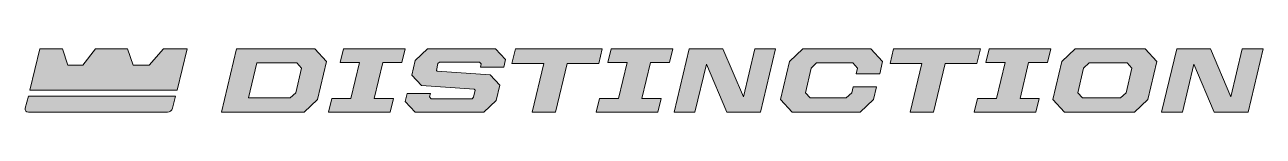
# Model space of a CAD drawing. Header units: inches. Extents: x 20.3 to 42.6, y -84.4 to -83.2.
import ezdxf

# ---------------------------------------------------------------- set-up
doc = ezdxf.new("R2010")
doc.units = ezdxf.units.IN
doc.header["$MEASUREMENT"] = 0
doc.layers.add('Layer 1', color=7, linetype='Continuous')

# ---------------------------------------------------------------- blocks, each defined once
blk = doc.blocks.new('block 2')
at = {"layer": 'Layer 1', "true_color": 0xffffff}
h = blk.add_hatch(color=7, dxfattribs=at)
h.dxf.hatch_style = 2
h.paths.add_polyline_path([(22.834, -83.224), (22.581, -83.516), (22.29, -83.516), (22.191, -83.224), (21.613, -83.224), (21.386, -83.516), (21.115, -83.516), (21.02, -83.224), (20.612, -83.224), (20.433, -83.971), (23.083, -83.971), (23.261, -83.224)])
h = blk.add_hatch(color=7, dxfattribs=at)
h.dxf.hatch_style = 2
edge = h.paths.add_edge_path()
edge.add_spline(control_points=[(20.406, -84.076), (20.406, -84.076), (20.349, -84.294), (20.349, -84.294), (20.349, -84.294), (20.349, -84.294), (20.349, -84.294), (20.34, -84.334), (20.365, -84.366), (20.405, -84.366), (20.405, -84.366), (22.908, -84.366), (22.908, -84.366), (22.948, -84.366), (22.989, -84.334), (22.999, -84.294), (22.999, -84.294), (23.054, -84.076), (23.054, -84.076), (23.054, -84.076), (20.406, -84.076), (20.406, -84.076)], knot_values=[0, 0, 0, 0, 1, 1, 1, 2, 2, 2, 3, 3, 3, 4, 4, 4, 5, 5, 5, 6, 6, 6, 7, 7, 7, 7], degree=3, periodic=1)
at = {"layer": 'Layer 1', "lineweight": 0}
blk.add_lwpolyline([(22.834, -83.224), (22.581, -83.516), (22.29, -83.516), (22.191, -83.224), (21.613, -83.224), (21.386, -83.516), (21.115, -83.516), (21.02, -83.224), (20.612, -83.224), (20.433, -83.971), (23.083, -83.971), (23.261, -83.224), (22.834, -83.224)], dxfattribs=at)
blk.add_open_spline([(20.406, -84.076), (20.406, -84.076), (20.349, -84.294), (20.349, -84.294), (20.349, -84.294), (20.349, -84.294), (20.349, -84.294), (20.34, -84.334), (20.365, -84.366), (20.405, -84.366), (20.405, -84.366), (22.908, -84.366), (22.908, -84.366), (22.948, -84.366), (22.989, -84.334), (22.999, -84.294), (22.999, -84.294), (23.054, -84.076), (23.054, -84.076), (23.054, -84.076), (20.406, -84.076), (20.406, -84.076)], degree=3, knots=[0, 0, 0, 0, 1, 1, 1, 2, 2, 2, 3, 3, 3, 4, 4, 4, 5, 5, 5, 6, 6, 6, 7, 7, 7, 7], dxfattribs=at)
blk = doc.blocks.new('block 3')
at = {"layer": 'Layer 1', "true_color": 0x231f20}
h = blk.add_hatch(color=179, dxfattribs=at)
h.dxf.hatch_style = 2
h.paths.add_polyline_path([(24.152, -83.223), (25.557, -83.223), (25.77, -83.45), (25.607, -84.139), (25.366, -84.366), (23.882, -84.366)])
h.paths.add_polyline_path([(25.117, -84.109), (25.215, -84.016), (25.32, -83.572), (25.233, -83.479), (24.513, -83.479), (24.363, -84.109)])
h = blk.add_hatch(color=179, dxfattribs=at)
h.dxf.hatch_style = 2
h.paths.add_polyline_path([(26.075, -83.223), (27.185, -83.223), (27.125, -83.471), (26.782, -83.471), (26.63, -84.117), (26.973, -84.117), (26.915, -84.366), (25.805, -84.366), (25.863, -84.117), (26.209, -84.117), (26.362, -83.471), (26.015, -83.471)])
h = blk.add_hatch(color=179, dxfattribs=at)
h.dxf.hatch_style = 2
h.paths.add_polyline_path([(27.185, -84.172), (27.219, -84.031), (27.639, -84.031), (27.624, -84.091), (27.654, -84.122), (28.389, -84.122), (28.415, -84.097), (28.445, -83.968), (28.429, -83.952), (27.478, -83.885), (27.303, -83.7), (27.366, -83.433), (27.589, -83.223), (28.81, -83.223), (28.992, -83.417), (28.959, -83.557), (28.538, -83.557), (28.553, -83.494), (28.524, -83.463), (27.802, -83.463), (27.775, -83.488), (27.748, -83.612), (27.763, -83.629), (28.715, -83.695), (28.889, -83.88), (28.823, -84.155), (28.599, -84.366), (27.367, -84.366)])
h = blk.add_hatch(color=179, dxfattribs=at)
h.dxf.hatch_style = 2
h.paths.add_polyline_path([(30.099, -83.488), (29.89, -84.366), (29.469, -84.366), (29.678, -83.488), (29.107, -83.488), (29.17, -83.223), (30.733, -83.223), (30.671, -83.488)])
h = blk.add_hatch(color=179, dxfattribs=at)
h.dxf.hatch_style = 2
h.paths.add_polyline_path([(30.892, -83.223), (32.002, -83.223), (31.942, -83.471), (31.599, -83.471), (31.447, -84.117), (31.79, -84.117), (31.732, -84.366), (30.622, -84.366), (30.68, -84.117), (31.026, -84.117), (31.179, -83.471), (30.832, -83.471)])
h = blk.add_hatch(color=179, dxfattribs=at)
h.dxf.hatch_style = 2
h.paths.add_polyline_path([(32.295, -83.223), (32.903, -83.223), (33.271, -84.086), (33.476, -83.223), (33.852, -83.223), (33.58, -84.366), (32.971, -84.366), (32.605, -83.499), (32.399, -84.366), (32.023, -84.366)])
h = blk.add_hatch(color=179, dxfattribs=at)
h.dxf.hatch_style = 2
h.paths.add_polyline_path([(33.937, -84.139), (34.1, -83.45), (34.341, -83.223), (35.563, -83.223), (35.776, -83.45), (35.725, -83.672), (35.302, -83.672), (35.327, -83.572), (35.24, -83.479), (34.59, -83.479), (34.492, -83.572), (34.387, -84.016), (34.474, -84.109), (35.123, -84.109), (35.222, -84.016), (35.247, -83.909), (35.669, -83.909), (35.613, -84.139), (35.373, -84.366), (34.15, -84.366)])
h = blk.add_hatch(color=179, dxfattribs=at)
h.dxf.hatch_style = 2
h.paths.add_polyline_path([(36.902, -83.488), (36.693, -84.366), (36.272, -84.366), (36.481, -83.488), (35.91, -83.488), (35.973, -83.223), (37.536, -83.223), (37.474, -83.488)])
h = blk.add_hatch(color=179, dxfattribs=at)
h.dxf.hatch_style = 2
h.paths.add_polyline_path([(37.695, -83.223), (38.805, -83.223), (38.745, -83.471), (38.402, -83.471), (38.25, -84.117), (38.593, -84.117), (38.535, -84.366), (37.425, -84.366), (37.483, -84.117), (37.829, -84.117), (37.982, -83.471), (37.635, -83.471)])
h = blk.add_hatch(color=179, dxfattribs=at)
h.dxf.hatch_style = 2
h.paths.add_polyline_path([(38.84, -84.139), (39.003, -83.45), (39.244, -83.223), (40.5, -83.223), (40.713, -83.45), (40.55, -84.139), (40.309, -84.366), (39.053, -84.366)])
h.paths.add_polyline_path([(40.059, -84.109), (40.158, -84.016), (40.263, -83.572), (40.176, -83.479), (39.493, -83.479), (39.395, -83.572), (39.29, -84.016), (39.377, -84.109)])
h = blk.add_hatch(color=179, dxfattribs=at)
h.dxf.hatch_style = 2
h.paths.add_polyline_path([(41.069, -83.223), (41.677, -83.223), (42.045, -84.086), (42.25, -83.223), (42.626, -83.223), (42.354, -84.366), (41.745, -84.366), (41.379, -83.499), (41.173, -84.366), (40.797, -84.366)])
at = {"layer": 'Layer 1', "lineweight": 0}
for points in [[(24.152, -83.223), (25.557, -83.223), (25.77, -83.45), (25.607, -84.139), (25.366, -84.366), (23.882, -84.366), (24.152, -83.223)], [(26.075, -83.223), (27.185, -83.223), (27.125, -83.471), (26.782, -83.471), (26.63, -84.117), (26.973, -84.117), (26.915, -84.366), (25.805, -84.366), (25.863, -84.117), (26.209, -84.117), (26.362, -83.471), (26.015, -83.471), (26.075, -83.223)], [(27.185, -84.172), (27.219, -84.031), (27.639, -84.031), (27.624, -84.091), (27.654, -84.122), (28.389, -84.122), (28.415, -84.097), (28.445, -83.968), (28.429, -83.952), (27.478, -83.885), (27.303, -83.7), (27.366, -83.433), (27.589, -83.223), (28.81, -83.223), (28.992, -83.417), (28.959, -83.557), (28.538, -83.557), (28.553, -83.494), (28.524, -83.463), (27.802, -83.463), (27.775, -83.488), (27.748, -83.612), (27.763, -83.629), (28.715, -83.695), (28.889, -83.88), (28.823, -84.155), (28.599, -84.366), (27.367, -84.366), (27.185, -84.172)], [(30.099, -83.488), (29.89, -84.366), (29.469, -84.366), (29.678, -83.488), (29.107, -83.488), (29.17, -83.223), (30.733, -83.223), (30.671, -83.488), (30.099, -83.488)], [(30.892, -83.223), (32.002, -83.223), (31.942, -83.471), (31.599, -83.471), (31.447, -84.117), (31.79, -84.117), (31.732, -84.366), (30.622, -84.366), (30.68, -84.117), (31.026, -84.117), (31.179, -83.471), (30.832, -83.471), (30.892, -83.223)], [(32.295, -83.223), (32.903, -83.223), (33.271, -84.086), (33.476, -83.223), (33.852, -83.223), (33.58, -84.366), (32.971, -84.366), (32.605, -83.499), (32.399, -84.366), (32.023, -84.366), (32.295, -83.223)], [(33.937, -84.139), (34.1, -83.45), (34.341, -83.223), (35.563, -83.223), (35.776, -83.45), (35.725, -83.672), (35.302, -83.672), (35.327, -83.572), (35.24, -83.479), (34.59, -83.479), (34.492, -83.572), (34.387, -84.016), (34.474, -84.109), (35.123, -84.109), (35.222, -84.016), (35.247, -83.909), (35.669, -83.909), (35.613, -84.139), (35.373, -84.366), (34.15, -84.366), (33.937, -84.139)], [(36.902, -83.488), (36.693, -84.366), (36.272, -84.366), (36.481, -83.488), (35.91, -83.488), (35.973, -83.223), (37.536, -83.223), (37.474, -83.488), (36.902, -83.488)], [(37.695, -83.223), (38.805, -83.223), (38.745, -83.471), (38.402, -83.471), (38.25, -84.117), (38.593, -84.117), (38.535, -84.366), (37.425, -84.366), (37.483, -84.117), (37.829, -84.117), (37.982, -83.471), (37.635, -83.471), (37.695, -83.223)], [(38.84, -84.139), (39.003, -83.45), (39.244, -83.223), (40.5, -83.223), (40.713, -83.45), (40.55, -84.139), (40.309, -84.366), (39.053, -84.366), (38.84, -84.139)], [(41.069, -83.223), (41.677, -83.223), (42.045, -84.086), (42.25, -83.223), (42.626, -83.223), (42.354, -84.366), (41.745, -84.366), (41.379, -83.499), (41.173, -84.366), (40.797, -84.366), (41.069, -83.223)], [(25.117, -84.109), (25.215, -84.016), (25.32, -83.572), (25.233, -83.479), (24.513, -83.479), (24.363, -84.109), (25.117, -84.109)], [(40.059, -84.109), (40.158, -84.016), (40.263, -83.572), (40.176, -83.479), (39.493, -83.479), (39.395, -83.572), (39.29, -84.016), (39.377, -84.109), (40.059, -84.109)]]:
    blk.add_lwpolyline(points, dxfattribs=at)

msp = doc.modelspace()

# ---------------------------------------------------------------- block references
at = {"layer": 'Layer 1'}
for name in ['block 2', 'block 3']:
    msp.add_blockref(name, (0, 0), dxfattribs=at)

doc.saveas('drawing.dxf')
